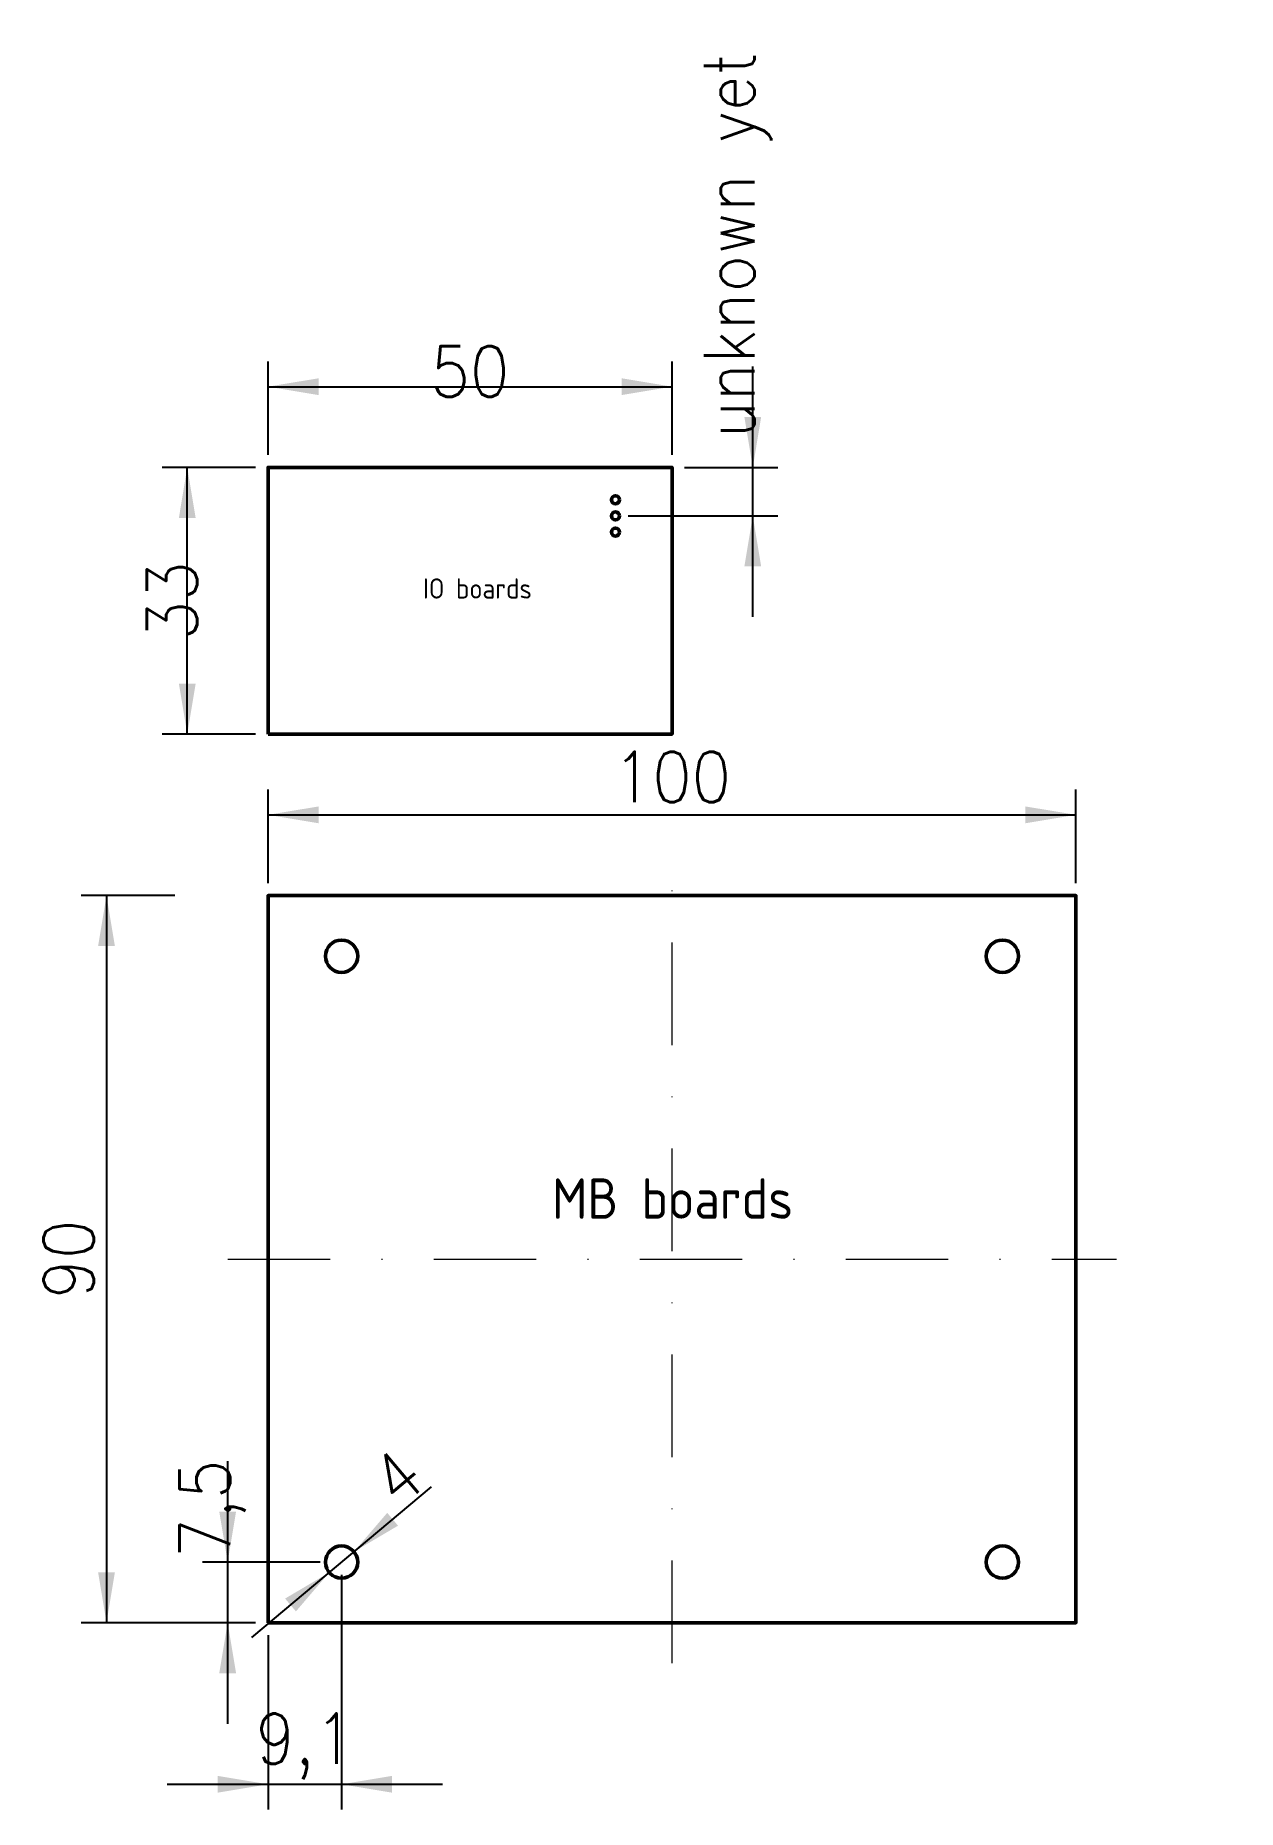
# Model space of a CAD drawing. Header units: millimetres. Extents: x -29 to 120, y -23 to 196.
import ezdxf

# ---------------------------------------------------------------- set-up
doc = ezdxf.new("R2010")
doc.units = ezdxf.units.MM
doc.linetypes.add('DASHDOT', pattern=[25.4, 12.7, -6.35, 0, -6.35])
for name, color, linetype, lineweight in [('axis', 1, 'DASHDOT', 0), ('Board_outlines', 2, 'CONTINUOUS', 50), ('Dimensions', 3, 'CONTINUOUS', 0)]:
    doc.layers.add(name, color=color, linetype=linetype, lineweight=lineweight)
doc.styles.add('iso', font='iso')
doc.styles.get("Standard").update_dxf_attribs({"font": 'STANDARD'})
doc.dimstyles.get("Standard").update_dxf_attribs({"dimscale": 2.5, "dimtxt": 2.5, "dimasz": 2.5, "dimexe": 1.25, "dimexo": 0.625, "dimtad": 0, "dimtoh": 1, "dimtxsty": 'STANDARD', "dimcen": 0.09, "dimadec": 0, "dimazin": 0, "dimtfac": 1, "dimtdec": 4, "dimtofl": 0, "dimtmove": 0, "dimatfit": 3, "dimfxl": 1, "dimtolj": 1, "dimtzin": 0, "dimarcsym": 0})

# ---------------------------------------------------------------- blocks, each defined once
blk = doc.blocks.new('*D1')
at = {"layer": 'Dimensions', "color": 0, "linetype": 'ByBlock', "lineweight": -2}
for p, q in [((-5, -12.5), (-5, 20)), ((6.44, 7.5), (-8.12, 7.5)), ((-1.56, 0), (-8.12, 0))]:
    blk.add_line(p, q, dxfattribs=at)
for points in [[(-5, 7.5), (-6.04, 13.75), (-3.96, 13.75)], [(-5, 0), (-3.96, -6.25), (-6.04, -6.25)]]:
    blk.add_solid(points, dxfattribs=at)
at = {"layer": 'Dimensions', "color": 0, "linetype": 'CONTINUOUS', "lineweight": -2, "insert": (-6.87, 14.1), "char_height": 6.25, "width": 10.0694, "attachment_point": 5, "rotation": 90}
blk.add_mtext('7,5', dxfattribs=at)
blk = doc.blocks.new('*D2')
at = {"layer": 'Dimensions', "color": 0, "linetype": 'ByBlock', "lineweight": -2}
for p, q in [((-1.56, 143), (-13.12, 143)), ((-10, 110), (-10, 143)), ((-1.56, 110), (-13.12, 110))]:
    blk.add_line(p, q, dxfattribs=at)
for points in [[(-10, 143), (-8.96, 136.75), (-11.04, 136.75)], [(-10, 110), (-11.04, 116.25), (-8.96, 116.25)]]:
    blk.add_solid(points, dxfattribs=at)
at = {"layer": 'Dimensions', "color": 0, "linetype": 'CONTINUOUS', "lineweight": -2, "insert": (-11.88, 126.5), "char_height": 6.25, "width": 7.6389, "attachment_point": 5, "rotation": 90}
blk.add_mtext('33', dxfattribs=at)
blk = doc.blocks.new('*D3')
at = {"layer": 'Dimensions', "color": 0, "linetype": 'ByBlock', "lineweight": -2}
for p, q in [((0, 144.56), (0, 156.12)), ((50, 144.56), (50, 156.12)), ((0, 153), (50, 153))]:
    blk.add_line(p, q, dxfattribs=at)
for points in [[(0, 153), (6.25, 154.04), (6.25, 151.96)], [(50, 153), (43.75, 151.96), (43.75, 154.04)]]:
    blk.add_solid(points, dxfattribs=at)
at = {"layer": 'Dimensions', "color": 0, "linetype": 'CONTINUOUS', "lineweight": -2, "insert": (25, 154.88), "char_height": 6.25, "width": 7.6389, "attachment_point": 5}
blk.add_mtext('50', dxfattribs=at)
blk = doc.blocks.new('*D4')
at = {"layer": 'Dimensions', "color": 0, "linetype": 'ByBlock', "lineweight": -2}
for p, q in [((60, 124.5), (60, 155.5)), ((51.56, 143), (63.12, 143)), ((44.56, 137), (63.12, 137))]:
    blk.add_line(p, q, dxfattribs=at)
for points in [[(60, 143), (58.96, 149.25), (61.04, 149.25)], [(60, 137), (61.04, 130.75), (58.96, 130.75)]]:
    blk.add_solid(points, dxfattribs=at)
at = {"layer": 'Dimensions', "color": 0, "linetype": 'CONTINUOUS', "lineweight": -2, "insert": (58.12, 170.52), "char_height": 6.25, "width": 51.9097, "attachment_point": 5, "rotation": 90}
blk.add_mtext('unknown yet', dxfattribs=at)
blk = doc.blocks.new('*D5')
at = {"layer": 'Dimensions', "color": 0, "linetype": 'ByBlock', "lineweight": -2}
for p, q in [((0, 91.56), (0, 103.12)), ((100, 91.56), (100, 103.12)), ((0, 100), (100, 100))]:
    blk.add_line(p, q, dxfattribs=at)
for points in [[(0, 100), (6.25, 101.04), (6.25, 98.96)], [(100, 100), (93.75, 98.96), (93.75, 101.04)]]:
    blk.add_solid(points, dxfattribs=at)
at = {"layer": 'Dimensions', "color": 0, "linetype": 'CONTINUOUS', "lineweight": -2, "insert": (50, 104.69), "char_height": 6.25, "width": 11.1111, "attachment_point": 5}
blk.add_mtext('100', dxfattribs=at)
blk = doc.blocks.new('*D6')
at = {"layer": 'Dimensions', "color": 0, "linetype": 'ByBlock', "lineweight": -2}
blk.add_line((-2.01, -1.82), (20.21, 16.82), dxfattribs=at)
for points in [[(10.63, 8.79), (14.75, 13.6), (16.09, 12.01)], [(7.57, 6.21), (3.45, 1.4), (2.11, 2.99)]]:
    blk.add_solid(points, dxfattribs=at)
at = {"layer": 'Dimensions', "color": 0, "linetype": 'CONTINUOUS', "lineweight": -2, "insert": (16, 18), "char_height": 6.25, "width": 3.4722, "attachment_point": 5, "rotation": 39.9942}
blk.add_mtext('4', dxfattribs=at)
blk = doc.blocks.new('*D7')
at = {"layer": 'Dimensions', "color": 0, "linetype": 'ByBlock', "lineweight": -2}
for p, q in [((9.1, 5.94), (9.1, -23.12)), ((0, -1.56), (0, -23.12)), ((-12.5, -20), (21.6, -20))]:
    blk.add_line(p, q, dxfattribs=at)
for points in [[(0, -20), (-6.25, -21.04), (-6.25, -18.96)], [(9.1, -20), (15.35, -18.96), (15.35, -21.04)]]:
    blk.add_solid(points, dxfattribs=at)
at = {"layer": 'Dimensions', "color": 0, "linetype": 'CONTINUOUS', "lineweight": -2, "insert": (4.55, -15.31), "char_height": 6.25, "width": 8.6806, "attachment_point": 5}
blk.add_mtext('9,1', dxfattribs=at)
blk = doc.blocks.new('*D8')
at = {"layer": 'Dimensions', "color": 0, "linetype": 'ByBlock', "lineweight": -2}
for p, q in [((-11.56, 90), (-23.12, 90)), ((-20, 90), (-20, 0)), ((-1.56, 0), (-23.12, 0))]:
    blk.add_line(p, q, dxfattribs=at)
for points in [[(-20, 90), (-18.96, 83.75), (-21.04, 83.75)], [(-20, 0), (-21.04, 6.25), (-18.96, 6.25)]]:
    blk.add_solid(points, dxfattribs=at)
at = {"layer": 'Dimensions', "color": 0, "linetype": 'CONTINUOUS', "lineweight": -2, "insert": (-24.69, 45), "char_height": 6.25, "width": 7.6389, "attachment_point": 5, "rotation": 90}
blk.add_mtext('90', dxfattribs=at)

msp = doc.modelspace()

# ---------------------------------------------------------------- linework, layer by layer
at = {"layer": 'axis'}
for p, q in [((50, -5), (50, 95)), ((-5, 45), (105, 45))]:
    msp.add_line(p, q, dxfattribs=at)
at = {"layer": 'Board_outlines'}
for points in [[(0, 110), (50, 110), (50, 143), (0, 143)], [(0, 0), (100, 0), (100, 90), (0, 90)]]:
    msp.add_lwpolyline(points, close=True, dxfattribs=at)
for centre, radius in [((43, 139), 0.5), ((43, 137), 0.5), ((43, 135), 0.5), ((9.1, 82.5), 2), ((90.9, 82.5), 2), ((9.1, 7.5), 2), ((90.9, 7.5), 2)]:
    msp.add_circle(centre, radius, dxfattribs=at)

# ---------------------------------------------------------------- texts
at = {"layer": 'Dimensions', "attachment_point": 5, "style": 'iso'}
for s, insert, char_height, width in [('IO boards', (25.913, 128.02), 2.5, 15.48611), ('MB boards', (50.069, 52.5), 5, 34.30556)]:
    msp.add_mtext(s, dxfattribs=dict(at, insert=insert, char_height=char_height, width=width))

# ---------------------------------------------------------------- dimensions: what is measured, and where the dimension line sits
at = {"layer": 'Dimensions'}
dim = msp.add_linear_dim(base=(60, 143), p1=(43, 137), p2=(50, 143), angle=90, text='unknown yet', dimstyle='Standard', dxfattribs=at)
dim.commit()
dim.dimension.update_dxf_attribs({"geometry": '*D4', "text_midpoint": (58.125, 140)})
for base, p1, p2, picture, middle in [((50, 153), (0, 143), (50, 143), '*D3', (25, 154.875)), ((120, 100), (0, 90), (100, 90), '*D5', (50, 104.688)), ((10, -20), (0, 0), (9.1, 7.5), '*D7', (4.55, -15.312))]:
    dim = msp.add_linear_dim(base=base, p1=p1, p2=p2, dimstyle='Standard', dxfattribs=at)
    dim.commit()
    dim.dimension.update_dxf_attribs({"geometry": picture, "text_midpoint": middle})
for base, p1, p2, picture, middle in [((-10, 143), (0, 110), (0, 143), '*D2', (-11.875, 126.5)), ((-20, 0), (-10, 90), (0, 0), '*D8', (-24.688, 45)), ((-5, 7.5), (0, 0), (8, 7.5), '*D1', (-6.875, 3.75))]:
    dim = msp.add_linear_dim(base=base, p1=p1, p2=p2, angle=90, dimstyle='Standard', dxfattribs=at)
    dim.commit()
    dim.dimension.update_dxf_attribs({"geometry": picture, "text_midpoint": middle})
dim = msp.add_diameter_dim_2p(p1=(7.568, 6.215), p2=(10.632, 8.785), dimstyle='Standard', dxfattribs=at)
dim.commit()
dim.dimension.update_dxf_attribs({"geometry": '*D6', "text_midpoint": (16, 18)})

doc.saveas('drawing.dxf')
